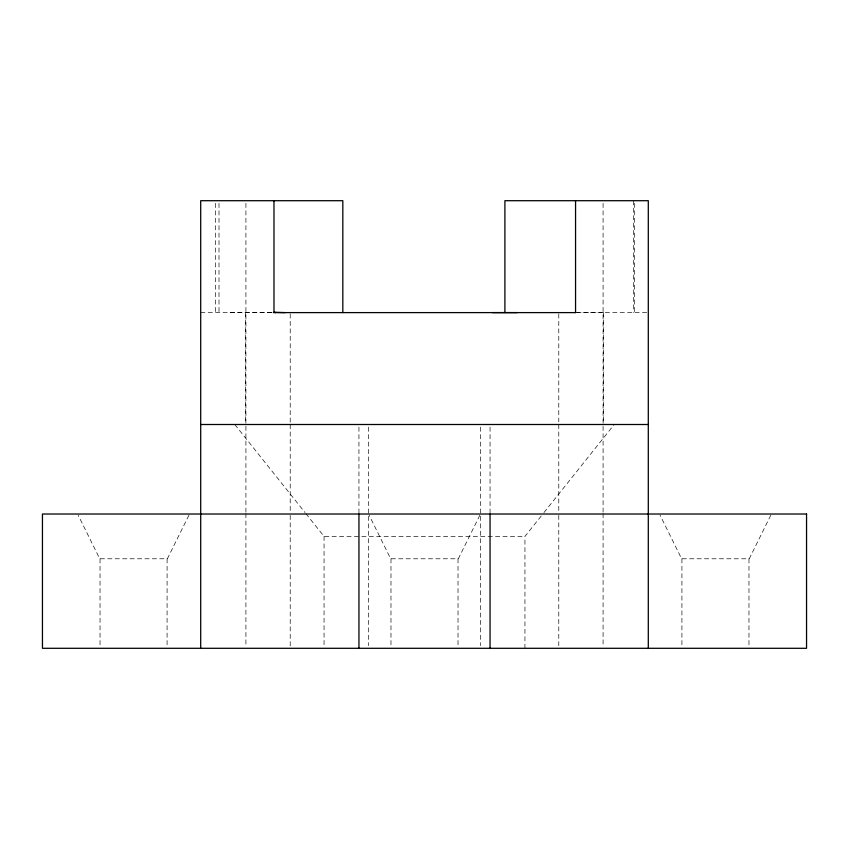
<?xml version="1.0" encoding="UTF-8"?>
<svg xmlns="http://www.w3.org/2000/svg" width="849" height="849" viewBox="0 0 849 849"><rect width="100%" height="100%" fill="white"/><g stroke="black" fill="none" stroke-linecap="round" stroke-linejoin="round"><path stroke-width="0.64" stroke-dasharray="4.25 3.18" d="M188.924 515.194L167.37 558.78L99.747 558.78L78.193 515.194M479.865 515.194L458.311 558.78L390.689 558.78L369.135 515.194M770.807 515.194L749.253 558.78L681.63 558.78L660.076 515.194M524.947 648.296L524.947 536.398L543.127 513.603M543.954 512.573L614.23 424.5M230.111 312.602L273.983 312.283M200.704 312.602L273.325 312.602M575.558 312.602L648.296 312.602M305.873 513.603L324.053 536.398L524.947 536.398M576.896 312.581L603.087 312.602M234.77 424.5L305.046 512.573M748.967 558.78L748.967 645.664M681.917 558.78L681.917 645.664M634.511 203.335L634.511 312.602M633.598 200.704L633.598 312.602M603.543 312.602L603.543 424.5M603.087 203.335L603.087 512.17M603.087 513.496L603.087 645.654M558.78 313.918L558.78 421.868M558.78 424.5L558.78 512.7M558.78 515.332L558.78 645.664M490.053 427.153L490.053 513.221M480.449 427.153L480.449 645.654M458.025 558.78L458.025 645.664M390.975 558.78L390.975 645.664M368.551 427.153L368.551 645.654M358.947 427.153L358.947 513.221M324.053 536.398L324.053 645.664M290.22 313.918L290.22 423.184M290.22 424.5L290.22 512.7M290.22 515.332L290.22 648.296M245.913 203.335L245.913 512.17M245.913 513.496L245.913 645.654M245.457 312.602L245.457 424.5M219 203.335L219 312.602M215.402 203.335L215.402 312.602M167.083 558.78L167.083 645.664M100.033 558.78L100.033 645.664"/><path stroke-width="1.27" d="M492.484 312.602L517.317 312.602M273.325 312.602L575.771 312.602M200.704 424.5L648.296 424.5M273.983 200.704L273.983 312.283L284.967 312.602M273.983 312.283L275.829 312.602M648.296 648.296L648.296 200.704L504.9 200.704L504.9 312.528M575.558 200.704L575.558 312.602M490.053 514.016L490.053 648.296M358.947 514.016L358.947 648.296M342.826 312.602L342.826 200.704L200.704 200.704L200.704 648.296M806.55 514.016L42.45 514.016L42.45 648.296L806.55 648.296L806.55 514.016"/></g></svg>
